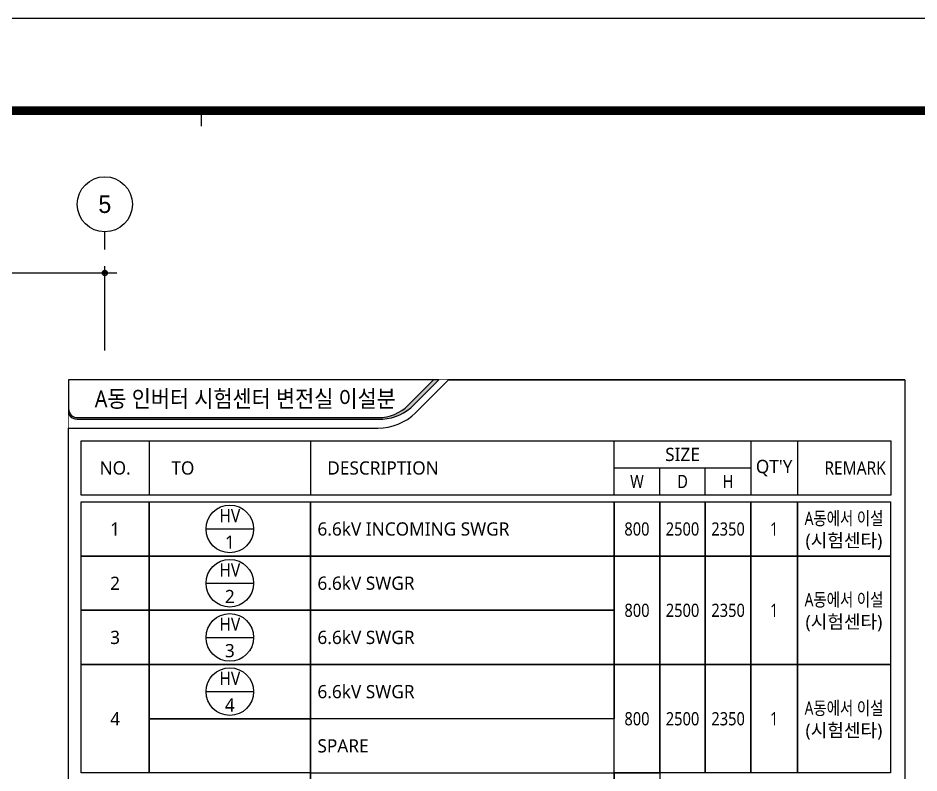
# Model space of a CAD drawing. Header units: millimetres. Extents: x -168200 to -84100, y 0 to 59400.
# Drawn here: x -116176 to -95747, y 42294 to 59400 of the extents above; entities that cross this region are included whole.
import ezdxf
from ezdxf.enums import TextEntityAlignment as Align
from ezdxf.xclip import XClip

# ---------------------------------------------------------------- set-up
doc = ezdxf.new("R2010")
doc.units = ezdxf.units.MM
doc.header["$XCLIPFRAME"] = 0
doc.linetypes.add('CEN', pattern=[62, 60, -1, 0, -1])
doc.layers.get('Defpoints').update_dxf_attribs({"color": 167})
for name, color, linetype in [('arch', 8, 'Continuous'), ('DIM', 6, 'Continuous'), ('MISC', 11, 'Continuous'), ('SYM', 3, 'Continuous'), ('XR-SHEET-SHT', 5, 'Continuous'), ('XREF', 7, 'CEN')]:
    doc.layers.add(name, color=color, linetype=linetype)
doc.layers.add('XR-SHEET-TEMP', color=171, linetype='Continuous', plot=False)
doc.styles.add('2', font='romanc.shx', dxfattribs={"bigfont": 'gsg1.shx'})
doc.styles.add('arch', font='romans.shx', dxfattribs={"bigfont": 'GHS.SHX'})
doc.styles.add('GHS', font='malgun.ttf')
doc.styles.add('굴림', font='')
doc.styles.get('굴림').set_extended_font_data('Gulim')
doc.dimstyles.new('치수~', dxfattribs={"dimscale": 200, "dimtxt": 3, "dimasz": 1.2, "dimexe": 1.5, "dimexo": 1.5, "dimgap": 1, "dimtad": 1, "dimdec": 0, "dimrnd": 0.25, "dimzin": 0, "dimdsep": 46, "dimtxsty": '2', "dimblk": 'Dimdot', "dimcen": 5, "dimclrd": 256, "dimclre": 256, "dimclrt": 256, "dimadec": 0, "dimazin": 0, "dimtfac": 1, "dimtdec": 0, "dimtix": 1, "dimtmove": 2, "dimatfit": 1, "dimldrblk": 'DIMDOT1', "dimfxl": 1, "dimtolj": 1, "dimtzin": 0, "dimarcsym": 0})

# ---------------------------------------------------------------- blocks, each defined once
blk = doc.blocks.new('Dimdot')
at = {"layer": 'arch', "linetype": 'Continuous'}
blk.add_line((-2.25, 0), (2.25, 0), dxfattribs=at)
for radius in [0.5, 0.25]:
    blk.add_circle((0, 0), radius, dxfattribs=at)
blk = doc.blocks.new('*D6')
at = {"layer": 'arch', "lineweight": -2, "transparency": 16777216}
for p, q in [((-124207, 52097), (-124207, 53775)), ((-114207, 51865), (-114207, 53775)), ((-124087, 53625), (-114327, 53625))]:
    blk.add_line(p, q, dxfattribs=at)
at = {"layer": 'Defpoints', "color": 0, "transparency": 16777216}
for p in [(-114207, 53625), (-124207, 51947), (-114207, 51715)]:
    blk.add_point(p, dxfattribs=at)
at = {"layer": 'arch', "lineweight": -2, "transparency": 16777216, "xscale": 120, "yscale": 120, "zscale": 120, "rotation": 180}
blk.add_blockref('Dimdot', (-124207, 53625), dxfattribs=at)
at = {"layer": 'arch', "lineweight": -2, "transparency": 16777216, "xscale": 120, "yscale": 120, "zscale": 120}
blk.add_blockref('Dimdot', (-114207, 53625), dxfattribs=at)
at = {"layer": 'arch', "transparency": 16777216, "insert": (-119207, 53875), "char_height": 300, "attachment_point": 5, "style": 'arch'}
blk.add_mtext('\\A1;10000', dxfattribs=at)
blk = doc.blocks.new('DIMDOT1')
blk.add_hatch(color=256).paths.add_polyline_path([(0.5, 0, 1), (-0.5, 0, 1)])
blk.add_line((-2, 0), (2, 0))
blk.add_circle((0, 0), 0.5)
blk = doc.blocks.new('XR-A동', base_point=(461, 408))
at = {"layer": 'arch', "ltscale": 200}
for p, q in [((31397, 86337), (71525, 86337)), ((31397, 86137), (71525, 86137))]:
    blk.add_line(p, q, dxfattribs=at)
blk = doc.blocks.new('XR-FORM-EE', base_point=(461, 408))
at = {"layer": 'XR-SHEET-SHT', "color": 5}
blk.add_lwpolyline([(0, 118800), (168200, 118800), (168200, 0), (0, 0)], close=True, dxfattribs=at)
at = {"layer": 'XR-SHEET-SHT', "color": 5, "const_width": 400}
blk.add_lwpolyline([(9300, 114600), (163900, 114600), (163900, 4200), (9300, 4200)], close=True, dxfattribs=at)
at = {"layer": 'XR-SHEET-TEMP'}
blk.add_line((112350, 114600), (112350, 113900), dxfattribs=at)

msp = doc.modelspace()

# ---------------------------------------------------------------- linework, layer by layer
at = {"layer": 'arch'}
msp.add_line((-114207.3, 54155.3), (-114207.3, 54555.3), dxfattribs=at)
msp.add_circle((-114207.3, 55180.3), 625, dxfattribs=at)
at = {"layer": 'MISC'}
msp.add_lwpolyline([(-96067.8, 51202.6), (-115029.5, 51202.6), (-115029.5, 26013.5), (-96068.2, 26013.5)], close=True, dxfattribs=at)

# ---------------------------------------------------------------- block references
at = {"layer": 'XREF', "xscale": 0.5, "yscale": 0.5, "zscale": 0.5}
msp.add_blockref('XR-FORM-EE', (-167969.5, 204.2), dxfattribs=at)
at = {"layer": 'XREF'}
ref = msp.add_blockref('XR-A동', (-172471.4, -36966.1), dxfattribs=at)
XClip(ref).set_block_clipping_path([(17440.1059559138, 72420.0484632788), (56572.1337907675, 94015.9658418797)])

# ---------------------------------------------------------------- texts
at = {"layer": 'arch', "style": '굴림'}
msp.add_text('5', height=400, dxfattribs=at).set_placement((-114207.3, 55180.3), align=Align.MIDDLE)

# ---------------------------------------------------------------- dimensions: what is measured, and where the dimension line sits
at = {"layer": 'arch'}
dim = msp.add_linear_dim(base=(-114207.3, 53625.2), p1=(-124207.3, 51947), p2=(-114207.3, 51715.5), dimstyle='치수~', override={"dimscale": 100, "dimtxsty": 'arch', "dimblk": 'Dimdot'}, dxfattribs=at)
dim.commit()
dim.dimension.update_dxf_attribs({"geometry": '*D6', "text_midpoint": (-119207.3, 53875.2)})

# ---------------------------------------------------------------- next in the draw order: wipeouts: each hides what was drawn before it
msp.add_wipeout([(-96067.8, 51202.6), (-115029.5, 51202.6), (-115029.5, 26013.5), (-96068.2, 26013.5)]).dxf.layer = 'MISC'

# ---------------------------------------------------------------- next in the draw order: hatches: boundary and pattern name
at = {"layer": 'SYM'}
msp.add_hatch(color=256, dxfattribs=at).paths.add_polyline_path([(-115029.5, 50543.4, 0.4142136), (-114831.8, 50345.7), (-108004.4, 50345.7, 0.1953667), (-107328.6, 50625.6), (-106751.6, 51202.6), (-106635.6, 51202.6), (-107270.6, 50567.6, -0.1903517), (-108004.3, 50312.6), (-114831.8, 50312.6, -0.2630528), (-115029.5, 50424.4), (-115029.5, 50543.4)])

# ---------------------------------------------------------------- next in the draw order: linework, layer by layer
at = {"layer": 'DIM'}
for p, q in [((-111913.4, 47823.2, 0), (-110833.4, 47823.2, 0)), ((-111913.4, 46594.5, 0), (-110833.4, 46594.5, 0)), ((-111913.4, 45365.9, 0), (-110833.4, 45365.9, 0)), ((-111913.4, 44137.3, 0), (-110833.4, 44137.3, 0))]:
    msp.add_line(p, q, dxfattribs=at)
for centre in [(-111373.4, 47823.2), (-111373.4, 46594.5), (-111373.4, 45365.9), (-111373.4, 44137.3)]:
    msp.add_circle(centre, 540, dxfattribs=at)
at = {"layer": 'SYM', "color": 6}
for p, q in [((-113205.8, 49819.7), (-113205.8, 48591.1)), ((-113205.8, 49819.7), (-113205.8, 48591.1)), ((-113205.8, 49819.7), (-113205.8, 48591.1)), ((-109541.1, 49819.7), (-109541.1, 48591.1)), ((-109541.1, 49819.7), (-109541.1, 48591.1)), ((-102657.7, 48591.1), (-102657.7, 49819.7)), ((-99558.4, 49819.7), (-99558.4, 48591.1)), ((-99558.4, 49819.7), (-98503.4, 49819.7)), ((-98503.4, 49819.7), (-98503.4, 48591.1)), ((-102657.7, 49205.4), (-99558.4, 49205.4)), ((-101624.6, 48591.1), (-101624.6, 49205.4)), ((-100591.5, 49205.4), (-99558.4, 49205.4)), ((-100591.5, 48591.1), (-100591.5, 49205.4))]:
    msp.add_line(p, q, dxfattribs=at)
at = {"layer": 'SYM'}
for points in [[(-115029.5, 50543.4, 0.4142136), (-114831.8, 50345.7), (-108004.4, 50345.7, 0.1953667), (-107328.6, 50625.6), (-106751.6, 51202.6)], [(-106751.6, 51202.6), (-115029.5, 51202.6), (-115029.5, 50543.4, 0.4142136), (-114831.8, 50345.7), (-108004.4, 50345.7, 0.1953667), (-107328.6, 50625.6), (-106751.6, 51202.6)], [(-115029.5, 50543.4), (-115029.5, 50424.4, 0.2630528), (-114831.8, 50312.6), (-108004.3, 50312.6, 0.1903517), (-107270.6, 50567.6)]]:
    msp.add_lwpolyline(points, format="xyb", dxfattribs=at)
for points in [[(-107270.6, 50567.6), (-106635.6, 51202.6), (-106751.6, 51202.6)], [(-107160.8, 50456.8), (-106415, 51202.6), (-96067.8, 51202.6), (-96068.2, 26013.5)], [(-96068.2, 26013.5), (-115029.5, 26013.5), (-115029.5, 50107.7), (-108018.5, 50107.7)]]:
    msp.add_lwpolyline(points, dxfattribs=at)
at = {"layer": 'SYM', "color": 6}
for points in [[(-114741.6, 48591.1), (-114741.6, 49819.7), (-96389, 49819.7), (-96389, 48591.1)], [(-114741.6, 48437.5), (-113205.8, 48437.5), (-113205.8, 47208.9), (-114741.6, 47208.9)], [(-113205.8, 48437.5), (-113205.7, 48437.5), (-113205.7, 47208.9), (-113205.8, 47208.9)], [(-113205.7, 48437.5), (-109541.1, 48437.5), (-109541.1, 47208.9), (-113205.7, 47208.9)], [(-109541.1, 48437.5), (-109541, 48437.5), (-109541, 47208.9), (-109541.1, 47208.9)], [(-109541, 48437.5), (-102657.7, 48437.5), (-102657.7, 47208.9), (-109541, 47208.9)], [(-102657.7, 48437.5), (-101624.6, 48437.5), (-101624.6, 47208.9), (-102657.7, 47208.9)], [(-101624.6, 48437.5), (-100591.5, 48437.5), (-100591.5, 47208.9), (-101624.6, 47208.9)], [(-100591.5, 48437.5), (-99558.4, 48437.5), (-99558.4, 47208.9), (-100591.5, 47208.9)], [(-99558.4, 48437.5), (-98503.4, 48437.5), (-98503.4, 47208.9), (-99558.4, 47208.9)], [(-98503.4, 48437.5), (-96390, 48437.5), (-96390, 47208.9), (-98503.4, 47208.9)], [(-114741.6, 47208.9), (-113205.8, 47208.9), (-113205.8, 45980.2), (-114741.6, 45980.2)], [(-113205.7, 47208.9), (-109541.1, 47208.9), (-109541.1, 45980.2), (-113205.7, 45980.2)], [(-109541.1, 47208.9), (-109541, 47208.9), (-109541, 45980.2), (-109541.1, 45980.2)], [(-109541, 47208.9), (-102657.7, 47208.9), (-102657.7, 45980.2), (-109541, 45980.2)], [(-102657.7, 47208.9), (-101624.6, 47208.9), (-101624.6, 44751.6), (-102657.7, 44751.6)], [(-101624.6, 47208.9), (-100591.5, 47208.9), (-100591.5, 44751.6), (-101624.6, 44751.6)], [(-100591.5, 47208.9), (-99558.4, 47208.9), (-99558.4, 44751.6), (-100591.5, 44751.6)], [(-99558.4, 47208.9), (-98503.4, 47208.9), (-98503.4, 44751.6), (-99558.4, 44751.6)], [(-98503.4, 47208.9), (-96390, 47208.9), (-96390, 44751.6), (-98503.4, 44751.6)], [(-114741.6, 45980.2), (-113205.8, 45980.2), (-113205.8, 44751.6), (-114741.6, 44751.6)], [(-113205.7, 45980.2), (-109541.1, 45980.2), (-109541.1, 44751.6), (-113205.7, 44751.6)], [(-109541.1, 45980.2), (-109541, 45980.2), (-109541, 44751.6), (-109541.1, 44751.6)], [(-109541, 45980.2), (-102657.7, 45980.2), (-102657.7, 44751.6), (-109541, 44751.6)], [(-114741.6, 44751.6), (-113205.8, 44751.6), (-113205.7, 42294.3), (-114741.6, 42294.3)], [(-113205.7, 44751.6), (-109541.1, 44751.6), (-109541.1, 43523), (-113205.7, 43523)], [(-109541.1, 44751.6), (-109541, 44751.6), (-109541, 43523), (-109541.1, 43523)], [(-109541, 44751.6), (-102657.7, 44751.6), (-102657.7, 43523), (-109541, 43523)], [(-102657.7, 44751.6), (-101624.6, 44751.6), (-101624.6, 42294.3), (-102657.7, 42294.3)], [(-101624.6, 44751.6), (-100591.5, 44751.6), (-100591.5, 42294.3), (-101624.6, 42294.3)], [(-100591.5, 44751.6), (-99558.4, 44751.6), (-99558.4, 42294.3), (-100591.5, 42294.3)], [(-99558.4, 44751.6), (-98503.4, 44751.6), (-98503.4, 42294.3), (-99558.4, 42294.3)], [(-98503.4, 44751.6), (-96390, 44751.6), (-96390, 42294.3), (-98503.4, 42294.3)], [(-113205.7, 43523), (-109541.1, 43523), (-109541.1, 42294.3), (-113205.7, 42294.3)], [(-109541.1, 43523), (-109541, 43523), (-109541, 42294.3), (-109541.1, 42294.3)], [(-109541.1, 42294.3), (-109541, 42294.3), (-109541, 41065.7), (-109541.1, 41065.7)], [(-109541, 42294.3), (-102657.7, 42294.3), (-102657.7, 41065.7), (-109541, 41065.7)], [(-102657.7, 42294.3), (-101624.6, 42294.3), (-101624.6, 41065.7), (-102657.7, 41065.7)]]:
    msp.add_lwpolyline(points, close=True, dxfattribs=at)
at = {"layer": 'SYM'}
msp.add_arc((-108011.1, 51317.5), 1209.8, 269.64948, 314.64948, dxfattribs=at)

# ---------------------------------------------------------------- next in the draw order: texts
at = {"layer": 'DIM', "color": 3, "style": 'GHS', "width": 0.9}
for p in [(-111373.4, 48123.2), (-111373.4, 46894.5), (-111373.4, 45665.9), (-111373.4, 44437.3)]:
    msp.add_text('HV', height=300, dxfattribs=at).set_placement(p, align=Align.MIDDLE)
at = {"layer": 'DIM', "color": 3, "style": 'GHS'}
for s, p in [('1', (-111373.4, 47523.2)), ('2', (-111373.4, 46294.5)), ('3', (-111373.4, 45065.9)), ('4', (-111373.4, 43837.3))]:
    msp.add_text(s, height=300, dxfattribs=at).set_placement(p, align=Align.MIDDLE)
at = {"layer": 'SYM', "style": 'GHS'}
for s, height, width, p in [('A동 인버터 시험센터 변전실 이설분', 383.948, 0.9, (-111022.5, 50774.1)), ('A동에서 이설', 300, 0.8, (-97446.7, 48063.7)), ('A동에서 이설', 300, 0.8, (-97446.7, 46220.7)), ('A동에서 이설', 300, 0.8, (-97446.7, 43763.5))]:
    msp.add_text(s, height=height, dxfattribs=dict(at, width=width)).set_placement(p, align=Align.MIDDLE_CENTER)
for s, p in [('SIZE', (-101108, 49512.6)), ('NO.', (-113973.7, 49205.4)), ('TO', (-112437.9, 49205.4)), ('DESCRIPTION', (-107899.8, 49205.4)), ("QT'Y", (-99030.9, 49205.4)), ('1', (-113974.7, 47823.2)), ('2', (-113974.7, 46594.5)), ('3', (-113974.7, 45365.9)), ('4', (-113973.7, 43523))]:
    msp.add_text(s, height=300, dxfattribs=at).set_placement(p, align=Align.MIDDLE)
for s, width, p in [('REMARK', 0.9, (-97196, 49205.4)), ('W', 0.85, (-102141.1, 48898.2)), ('D', 0.85, (-101108, 48898.2)), ('H', 0.85, (-100074.9, 48898.2)), ('800', 0.85, (-102142.2, 47823.2)), ('2500', 0.85, (-101109.1, 47823.2)), ('2350', 0.85, (-100076, 47823.2)), ('1', 0.85, (-99031.9, 47823.2)), ('800', 0.85, (-102141.1, 45980.2)), ('2500', 0.85, (-101108, 45980.2)), ('2350', 0.85, (-100074.9, 45980.2)), ('1', 0.85, (-99030.9, 45980.2)), ('800', 0.85, (-102141.1, 43523)), ('2500', 0.85, (-101108, 43523)), ('2350', 0.85, (-100074.9, 43523)), ('1', 0.85, (-99030.9, 43523))]:
    msp.add_text(s, height=300, dxfattribs=dict(at, width=width)).set_placement(p, align=Align.MIDDLE)
for s, p in [('6.6kV INCOMING SWGR', (-109386.6, 47823.2)), ('6.6kV SWGR', (-109386.5, 46594.5)), ('6.6kV SWGR', (-109386.5, 45365.9)), ('6.6kV SWGR', (-109386.5, 44137.3)), ('SPARE', (-109386.6, 42908.7))]:
    msp.add_text(s, height=300, dxfattribs=at).set_placement(p, align=Align.MIDDLE_LEFT)
for p in [(-97448.7, 47562.9), (-97448.7, 45719.9), (-97448.7, 43262.7)]:
    msp.add_text('(시험센타)', height=300, dxfattribs=at).set_placement(p, align=Align.MIDDLE_CENTER)

doc.saveas('drawing.dxf')
